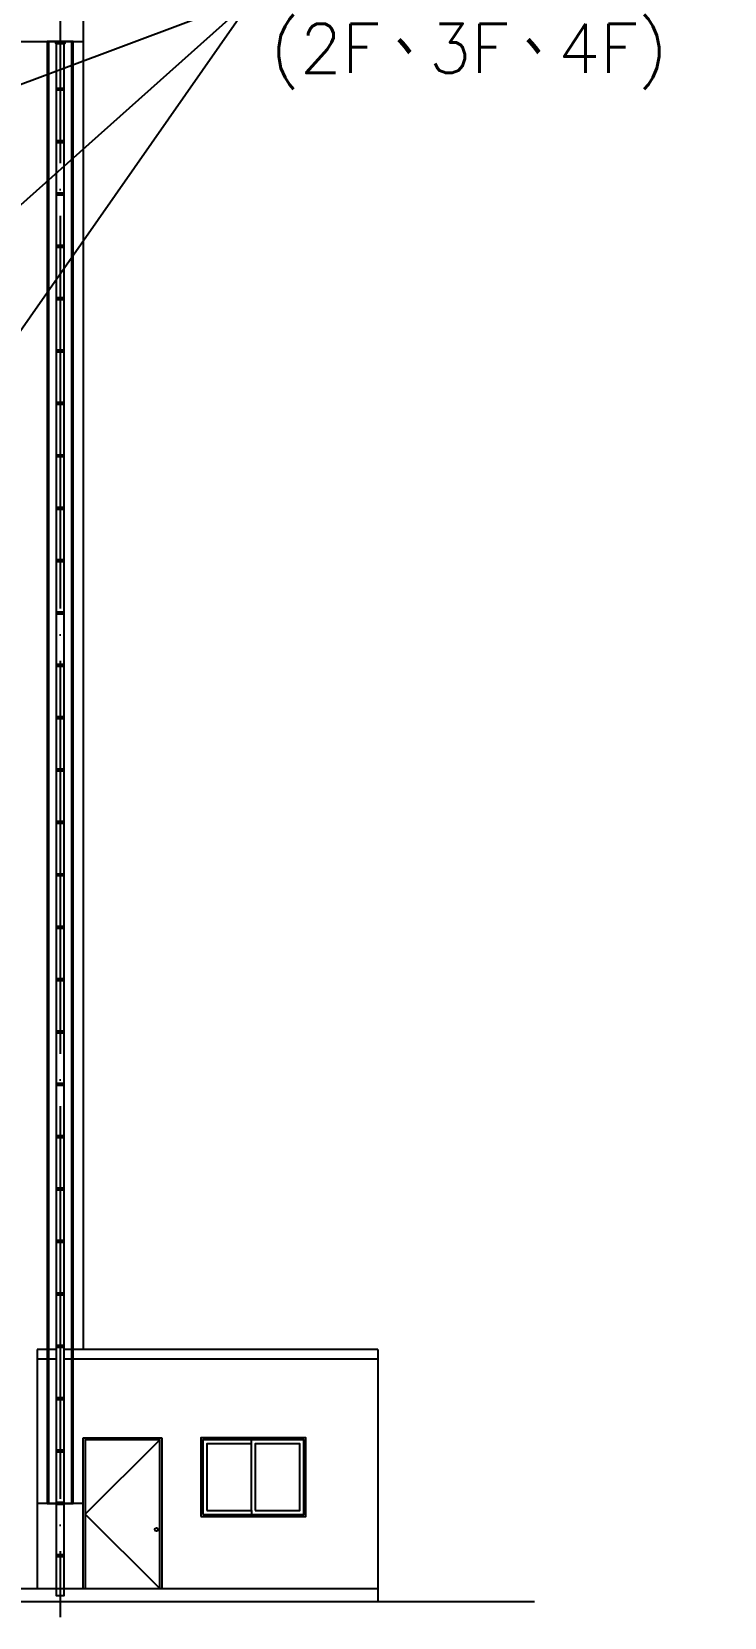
# Model space of a CAD drawing. Extents: x 0 to 210250, y -124674 to 148500.
# Drawn here: x 188741 to 199321, y -120744 to -96526 of the extents above; entities that cross this region are included whole.
import ezdxf

# ---------------------------------------------------------------- set-up
doc = ezdxf.new("R2010")
doc.units = 0
doc.header["$LTSCALE"] = 400
doc.linetypes.add('CEN', pattern=[17, 15, -1, 0, -1])
doc.linetypes.add('HIDDEN', pattern=[9.525, 6.35, -3.175])
doc.layers.get('0').update_dxf_attribs({"linetype": 'CONTINUOUS'})
for name, color, linetype in [('C1', 1, 'CONTINUOUS'), ('C5', 5, 'CONTINUOUS'), ('CENTER', 6, 'CEN'), ('COLUMN', 1, 'CONTINUOUS'), ('DIM', 2, 'CONTINUOUS'), ('NOTE', 6, 'CONTINUOUS'), ('PAINT', 3, 'CONTINUOUS'), ('RAIN', 3, 'CONTINUOUS'), ('WALL', 2, 'CONTINUOUS'), ('WINDOW1', 7, 'CONTINUOUS')]:
    doc.layers.add(name, color=color, linetype=linetype)
doc.styles.add('CHINA', font='romans.shx', dxfattribs={"bigfont": 'chineset.shx'})
doc.styles.add('CHINESET', font='romans.shx', dxfattribs={"bigfont": 'chineset.shx'})
doc.styles.get("Standard").update_dxf_attribs({"font": 'ISOCP.SHX', "bigfont": 'CHINESET.SHX'})
doc.dimstyles.new('AM_ISO$7', dxfattribs={"dimscale": 300, "dimtxt": 3.5, "dimasz": 3.5, "dimexe": 1, "dimexo": 1, "dimgap": 1.5, "dimtad": 1, "dimdsep": 46, "dimtxsty": 'Standard', "dimcen": 0, "dimclrd": 256, "dimclre": 256, "dimclrt": 256, "dimadec": 0, "dimazin": 2, "dimtp": 0.1, "dimtm": 0.1, "dimtfac": 0.71, "dimtmove": 0, "dimatfit": 3, "dimfxl": 0, "dimlwd": -1, "dimlwe": -1, "dimarcsym": 0})

# ---------------------------------------------------------------- blocks, each defined once
blk = doc.blocks.new('A$C59AC08B8')
at = {"layer": 'C1', "linetype": 'Continuous'}
blk.add_line((2317.3, 571.9), (2317.3, -1865.7), dxfattribs=at)
at = {"layer": 'C5', "linetype": 'Continuous'}
blk.add_lwpolyline([(4700.1, -1176.1), (2702.3, -1176.1), (2702.3, -1147.1), (4696.6, -1147.1), (4696.6, -1147.6), (4697.1, -1147.6), (4697.1, -1148.1), (4700.1, -1148.1), (4700.1, -1176.1)], dxfattribs=at)
at = {"layer": 'COLUMN'}
for points in [[(2467.3, -1121.1), (2467.3, -1161.1), (4700.1, -1161.1), (4700.1, -1121.1)], [(2467.3, -1123.2), (2467.3, -1159), (4700.1, -1159), (4700.1, -1123.2)]]:
    blk.add_lwpolyline(points, close=True, dxfattribs=at)
at = {"layer": 'PAINT', "linetype": 'Continuous'}
for p, q in [((2456.3, -1433.1), (2450.3, -1433.1)), ((2558.3, -1433.1), (2564.3, -1433.1))]:
    blk.add_line(p, q, dxfattribs=at)
blk.add_lwpolyline([(4696.6, -1135.1), (2326.5, -1135.1), (2326.5, -1147.1), (4696.6, -1147.1)], dxfattribs=at)
for points in [[(2456.3, -1365.1), (2456.3, -1433.1), (2558.3, -1433.1), (2558.3, -1365.1)], [(2456.3, -1439.1), (2456.3, -1507.1), (2558.3, -1507.1), (2558.3, -1439.1)]]:
    blk.add_lwpolyline(points, close=True, dxfattribs=at)
at = {"layer": 'RAIN', "linetype": 'Continuous'}
for p, q in [((2385.5, -1147.1), (2385.5, -1135.1)), ((2388.5, -1147.1), (2388.5, -1135.1)), ((2465.5, -1147.1), (2465.5, -1135.1)), ((2468.5, -1147.1), (2468.5, -1135.1)), ((2545.5, -1147.1), (2545.5, -1135.1)), ((2548.5, -1147.1), (2548.5, -1135.1)), ((2625.5, -1147.1), (2625.5, -1135.1)), ((2628.5, -1147.1), (2628.5, -1135.1)), ((2705.5, -1147.1), (2705.5, -1135.1)), ((2708.5, -1147.1), (2708.5, -1135.1)), ((2785.5, -1147.1), (2785.5, -1135.1)), ((2788.5, -1147.1), (2788.5, -1135.1)), ((2865.5, -1147.1), (2865.5, -1135.1)), ((2868.5, -1147.1), (2868.5, -1135.1)), ((2945.5, -1147.1), (2945.5, -1135.1)), ((2948.5, -1147.1), (2948.5, -1135.1)), ((3025.5, -1147.1), (3025.5, -1135.1)), ((3028.5, -1147.1), (3028.5, -1135.1)), ((3105.5, -1147.1), (3105.5, -1135.1)), ((3108.5, -1147.1), (3108.5, -1135.1)), ((3185.5, -1147.1), (3185.5, -1135.1)), ((3188.5, -1147.1), (3188.5, -1135.1)), ((3265.5, -1147.1), (3265.5, -1135.1)), ((3268.5, -1147.1), (3268.5, -1135.1)), ((3345.5, -1147.1), (3345.5, -1135.1)), ((3348.5, -1147.1), (3348.5, -1135.1)), ((3425.5, -1147.1), (3425.5, -1135.1)), ((3428.5, -1147.1), (3428.5, -1135.1)), ((3505.5, -1147.1), (3505.5, -1135.1)), ((3508.5, -1147.1), (3508.5, -1135.1)), ((3585.5, -1147.1), (3585.5, -1135.1)), ((3588.5, -1147.1), (3588.5, -1135.1)), ((3665.5, -1147.1), (3665.5, -1135.1)), ((3668.5, -1147.1), (3668.5, -1135.1)), ((3745.5, -1147.1), (3745.5, -1135.1)), ((3748.5, -1147.1), (3748.5, -1135.1)), ((3825.5, -1147.1), (3825.5, -1135.1)), ((3828.5, -1147.1), (3828.5, -1135.1)), ((3905.5, -1147.1), (3905.5, -1135.1)), ((3908.5, -1147.1), (3908.5, -1135.1)), ((3985.5, -1147.1), (3985.5, -1135.1)), ((3988.5, -1147.1), (3988.5, -1135.1)), ((4065.5, -1147.1), (4065.5, -1135.1)), ((4068.5, -1147.1), (4068.5, -1135.1)), ((4145.5, -1147.1), (4145.5, -1135.1)), ((4148.5, -1147.1), (4148.5, -1135.1)), ((4225.5, -1147.1), (4225.5, -1135.1)), ((4228.5, -1147.1), (4228.5, -1135.1)), ((4305.5, -1147.1), (4305.5, -1135.1)), ((4308.5, -1147.1), (4308.5, -1135.1)), ((4385.5, -1147.1), (4385.5, -1135.1)), ((4388.5, -1147.1), (4388.5, -1135.1)), ((4465.5, -1147.1), (4465.5, -1135.1)), ((4468.5, -1147.1), (4468.5, -1135.1)), ((4545.5, -1147.1), (4545.5, -1135.1)), ((4548.5, -1147.1), (4548.5, -1135.1)), ((4625.5, -1147.1), (4625.5, -1135.1)), ((4628.5, -1147.1), (4628.5, -1135.1)), ((4696.6, -1147.6), (4696.6, -1134.6)), ((4697.1, -1134.6), (4696.6, -1134.6)), ((4697.1, -1148.1), (4697.1, -1134.1)), ((4700.1, -1134.1), (4697.1, -1134.1)), ((4697.1, -1147.6), (4696.6, -1147.6)), ((4700.1, -1148.1), (4697.1, -1148.1))]:
    blk.add_line(p, q, dxfattribs=at)
at = {"layer": 'WALL', "linetype": 'Continuous'}
for p, q in [((4700.1, 642.4), (4700.1, -1176.1)), ((2702.3, -1106.1), (2337.3, -1106.1)), ((2702.3, -1135.1), (2702.3, -1106.1)), ((2702.3, -1626.1), (2702.3, -1147.1)), ((5011, -1176.1), (2702.3, -1176.1)), ((2702.3, -1626.1), (2317.3, -1626.1))]:
    blk.add_line(p, q, dxfattribs=at)
at = {"layer": 'WALL', "linetype": 'HIDDEN'}
for p, q in [((2337.3, 572.5), (2337.3, -1626.1)), ((2687.3, -1135.1), (2687.3, -1106.1)), ((2687.3, -1626.1), (2687.3, -1147.1))]:
    blk.add_line(p, q, dxfattribs=at)
at = {"layer": 'WALL', "color": 3, "linetype": 'Continuous'}
blk.add_lwpolyline([(2337.3, -1106.1), (2337.3, -1176.1), (2467.3, -1176.1), (2467.3, -1106.1)], close=True, dxfattribs=at)
at = {"layer": 'WINDOW1', "linetype": 'Continuous'}
for p, q in [((2337.3, -1176.1), (2567.3, -1176.1)), ((2567.3, -1176.1), (2567.3, -1296.1)), ((2567.3, -1296.1), (2337.3, -1296.1))]:
    blk.add_line(p, q, dxfattribs=at)
for points in [[(2337.3, -1293.1), (2564.3, -1293.1), (2564.3, -1179.1), (2337.3, -1179.1)], [(2447.3, -1356.1), (2447.3, -1516.1), (2567.3, -1516.1), (2567.3, -1356.1)], [(2450.3, -1359.1), (2450.3, -1513.1), (2564.3, -1513.1), (2564.3, -1359.1)]]:
    blk.add_lwpolyline(points, close=True, dxfattribs=at)
at = {"layer": 'WINDOW1', "linetype": 'HIDDEN'}
blk.add_lwpolyline([(2337.3, -1293.1), (2450.8, -1179.1), (2564.3, -1293.1)], dxfattribs=at)
at = {"layer": 'WINDOW1', "linetype": 'Continuous'}
blk.add_circle((2427.3, -1288.1), 2.5, dxfattribs=at)

msp = doc.modelspace()

# ---------------------------------------------------------------- linework, layer by layer
at = {"layer": 'CENTER'}
msp.add_line((189176.643, -92535.599), (189176.643, -120743.51), dxfattribs=at)

# ---------------------------------------------------------------- block references
at = {"color": 0, "xscale": 10, "yscale": 10, "zscale": 10, "rotation": 90}
msp.add_blockref('A$C59AC08B8', (177765.854, -143675.994), dxfattribs=at)

# ---------------------------------------------------------------- texts
at = {"layer": 'NOTE', "style": 'CHINA'}
msp.add_text('(2F、3F、4F)', height=750, dxfattribs=at).set_placement((192387.828, -97154.272))

# ---------------------------------------------------------------- leaders
at = {"layer": 'DIM'}
for points in [[(180776.643, -106127.098), (192131.742, -95990.951), (199320.583, -95990.951)], [(180781.643, -100253.335), (192131.742, -95990.951), (199320.583, -95990.951)], [(180781.643, -112237.747), (192131.742, -95990.951), (199320.583, -95990.951)]]:
    msp.add_leader(points, dimstyle='AM_ISO$7', override={"dimscale": 250, "dimtxt": 3, "dimasz": 3, "dimgap": 1, "dimtad": 1, "dimtxsty": 'CHINESET', "dimclrt": 256, "dimtdec": 2}, dxfattribs=at)

doc.saveas('drawing.dxf')
